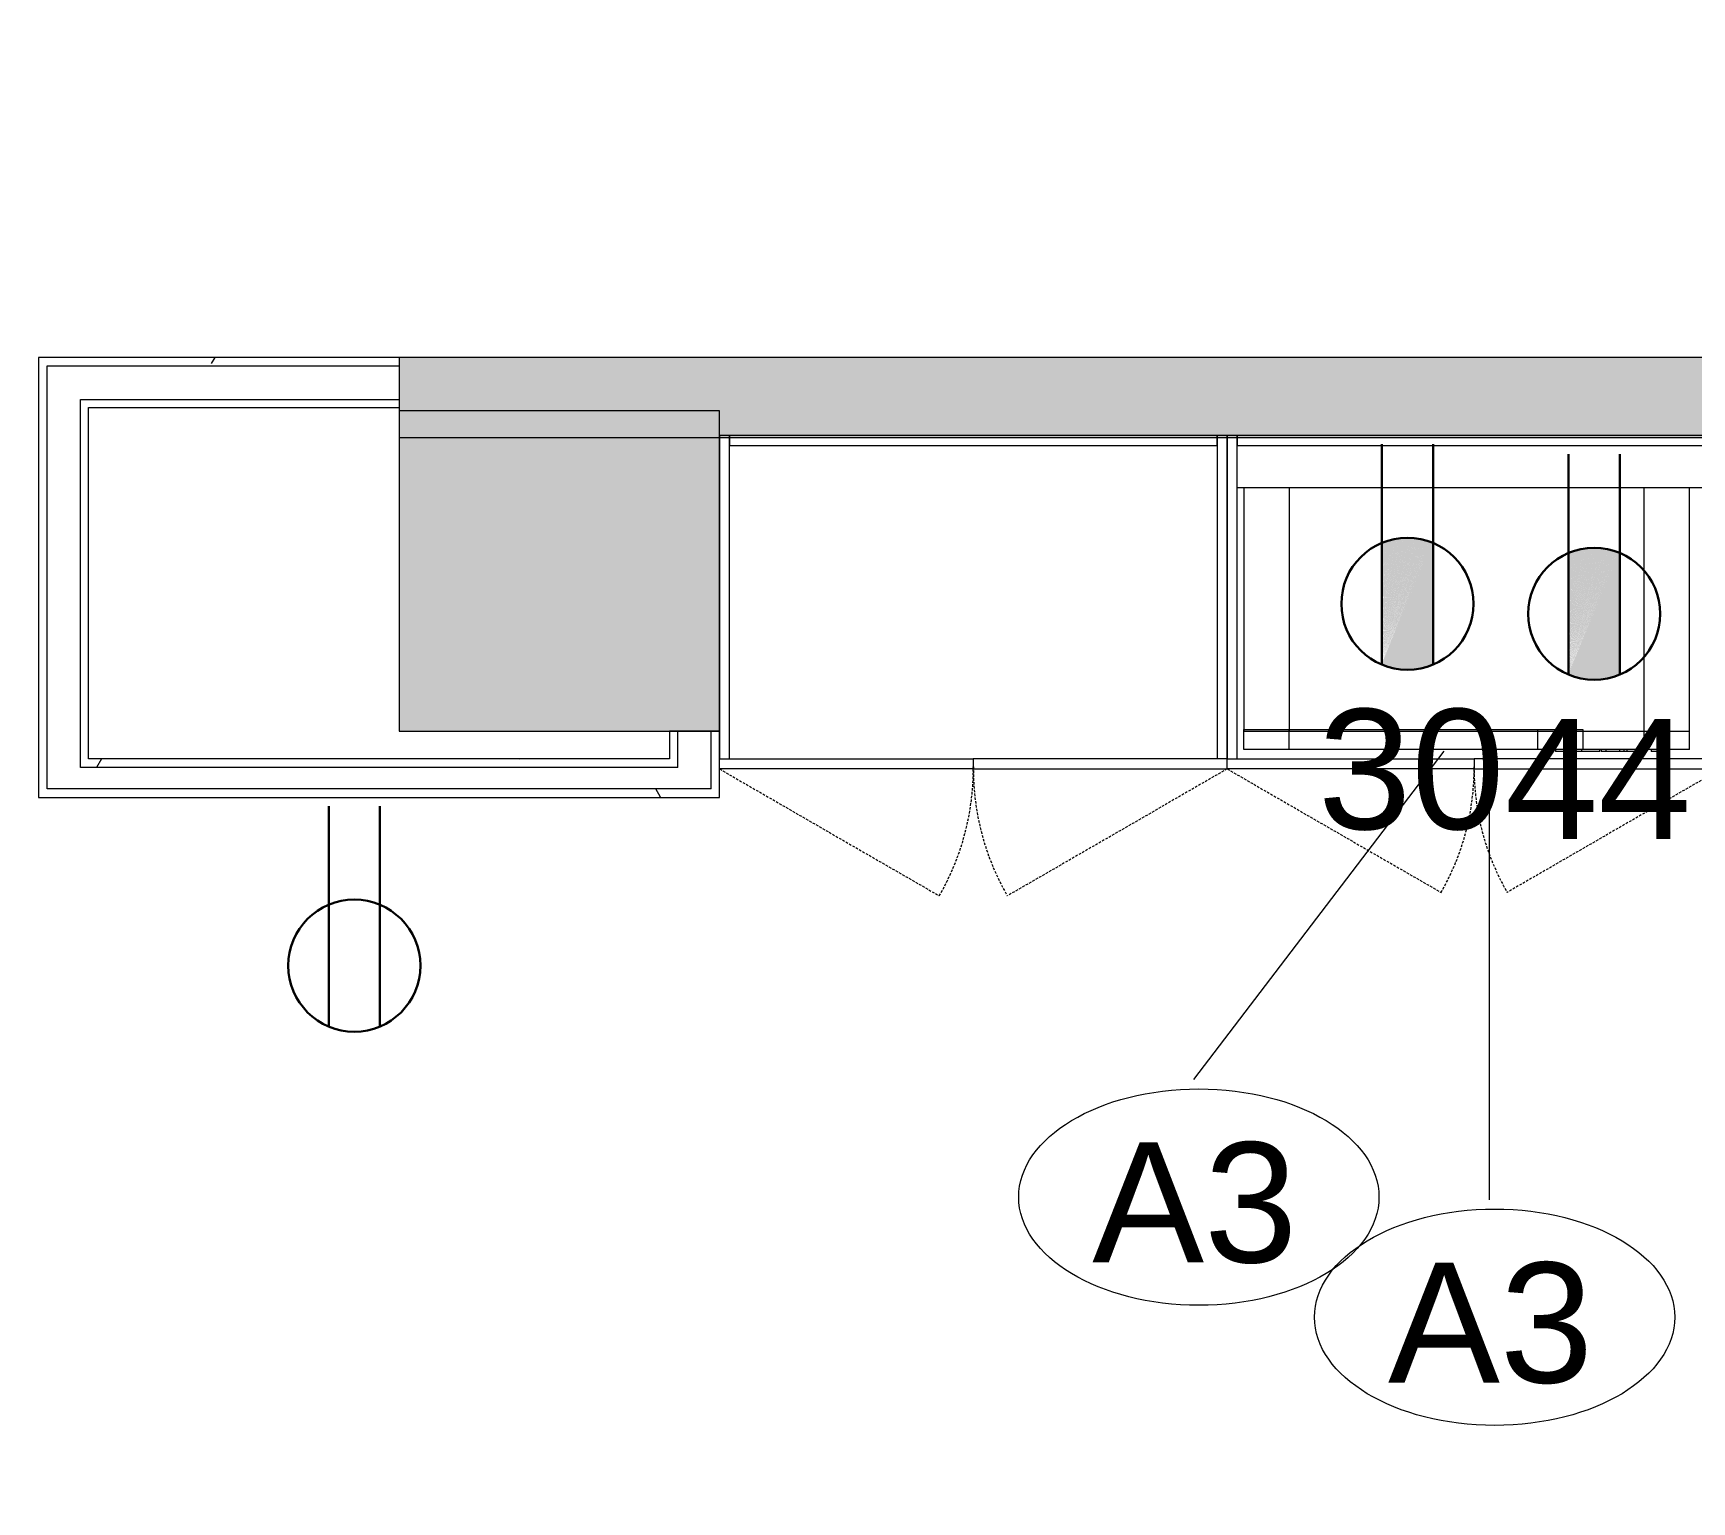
# Model space of a CAD drawing. Header units: inches. Extents: x 1180 to 3050, y -149 to 1363.
# Drawn here: x 1894.9 to 2019.2, y 294 to 404.1 of the extents above; entities that cross this region are included whole.
import ezdxf

# ---------------------------------------------------------------- set-up
doc = ezdxf.new("R2010")
doc.units = ezdxf.units.IN
doc.header["$MEASUREMENT"] = 0
doc.linetypes.add('Hidden', pattern=[0.28125, 0.1875, -0.09375])
for name, color, linetype, lineweight in [('A-ANNO-NOTE', 131, 'Continuous', 30), ('A-COLS', 52, 'Continuous', 13), ('A-WALL', 113, 'Continuous', 13), ('A-WALL-PATT', 111, 'Continuous', 13), ('I-WALL', 2, 'Continuous', 13), ('Q-CASE', 31, 'Continuous', 13), ('Q-SPCQ', 91, 'Continuous', 9), ('Q-SPCQ-IDEN', 132, 'Continuous', 9)]:
    doc.layers.add(name, color=color, linetype=linetype, lineweight=lineweight)
doc.styles.add('Arial', font='arial.ttf', dxfattribs={"height": 9})
doc.styles.add('Swis721 Lt BT', font='swissl.ttf', dxfattribs={"height": 9})
pattern_1 = [(0, (0, 0), (30.72, 7.68), [1.267, -21.773, 1.267, -21.773, -122.88]), (0, (0, 0), (30.72, 7.68), [-46.08, 1.267, -44.813, 1.267, -21.773, -53.76]), (0, (0, 0), (30.72, 7.68), [-115.2, 1.267, -14.093, 1.267, -37.133]), (120, (11.52, 3.84), (-22.011075, 22.7643), [1.267, -21.773, 1.267, -21.773, -122.88]), (120, (11.52, 3.84), (-22.011075, 22.7643), [-46.08, 1.267, -44.813, 1.267, -21.773, -53.76]), (120, (11.52, 3.84), (-22.011075, 22.7643), [-115.2, 1.267, -14.093, 1.267, -37.133]), (240, (15.36, 19.2), (-8.708925, -30.4443), [1.267, -21.773, 1.267, -21.773, -122.88]), (240, (15.36, 19.2), (-8.708925, -30.4443), [-46.08, 1.267, -44.813, 1.267, -21.773, -53.76]), (240, (15.36, 19.2), (-8.708925, -30.4443), [-115.2, 1.267, -14.093, 1.267, -37.133])]

# ---------------------------------------------------------------- blocks, each defined once
blk = doc.blocks.new('Column Set - Column Set-6509051-FIRST FLOOR POWER _ SIGNAL')
at = {"layer": 'A-COLS', "lineweight": 9}
h = blk.add_hatch(color=7, dxfattribs=at)
h.paths.add_polyline_path([(3038.48, -123.25), (3038.48, -107.25), (3019.98, -107.25), (3019.98, -123.25)], flags=0)
h.paths.add_polyline_path([(2642.36, -123.25), (2651.67, -123.25), (2651.67, -107.25), (2642.36, -107.25)], flags=0)
h.paths.add_polyline_path([(2666.36, -123.25), (2666.36, -107.25), (2655.17, -107.25), (2655.17, -123.25)], flags=0)
h.paths.add_polyline_path([(2411.67, -123.25), (2411.67, -107.25), (2402.36, -107.25), (2402.36, -123.25)], flags=0)
h.paths.add_polyline_path([(2426.36, -123.25), (2426.36, -107.25), (2415.17, -107.25), (2415.17, -123.25)], flags=0)
h.paths.add_polyline_path([(2175.17, -123.25), (2186.36, -123.25), (2186.36, -107.25), (2175.17, -107.25), (2175.17, -115.8)], flags=0)
h.paths.add_polyline_path([(2162.36, -123.25), (2171.67, -123.25), (2171.67, -107.25), (2162.36, -107.25)], flags=0)
h.paths.add_polyline_path([(1922.3, -123.25), (1931.67, -123.25), (1931.67, -107.25), (1922.3, -107.25)], flags=0)
h.paths.add_polyline_path([(1935.17, -123.25), (1946.3, -123.25), (1946.3, -107.25), (1935.17, -107.25), (1935.17, -115.84)], flags=0)
h.paths.add_polyline_path([(1586.3, -123.25), (1586.3, -107.25), (1562.3, -107.25), (1562.3, -123.25), (1566.26, -123.25)], flags=0)
h.paths.add_polyline_path([(1571.47, 54.24), (1582.78, 65.55), (1565.81, 82.52), (1554.5, 71.21), (1567.73, 57.98)], flags=0)
h.paths.add_polyline_path([(3038.48, 111.75), (3038.48, 135.75), (3019.98, 135.75), (3019.98, 111.75), (3020.29, 111.75)], flags=0)
h.paths.add_polyline_path([(2642.36, 111.75), (2666.36, 111.75), (2666.36, 117.5), (2666.31, 117.5), (2666.31, 123.5), (2666.36, 123.5), (2666.36, 135.75), (2642.36, 135.75)], flags=0)
h.paths.add_polyline_path([(2882.36, 111.75), (2906.36, 111.75), (2906.36, 116.09), (2906.29, 116.09), (2906.29, 135.75), (2882.36, 135.75), (2882.36, 117.5)], flags=0)
h.paths.add_polyline_path([(2402.36, 111.75), (2426.36, 111.75), (2426.36, 135.75), (2402.36, 135.75), (2402.36, 123.07)], flags=0)
h.paths.add_polyline_path([(2162.36, 111.75), (2186.36, 111.75), (2186.36, 135.75), (2162.36, 135.75)], flags=0)
h.paths.add_polyline_path([(1922.3, 111.75), (1946.3, 111.75), (1946.3, 135.75), (1922.3, 135.75)], flags=0)
h.paths.add_polyline_path([(1681.4, 111.75), (1705.4, 111.75), (1705.4, 135.75), (1681.4, 135.75)], flags=0)
h.paths.add_polyline_path([(1401.76, 223.95), (1413.08, 235.26), (1396.11, 252.23), (1384.79, 240.92), (1398.32, 227.38)], flags=0)
h.paths.add_polyline_path([(1206.4, 231.75), (1222.4, 231.75), (1222.4, 255.75), (1206.4, 255.75)], flags=0)
h.paths.add_polyline_path([(3038.48, 351.75), (3038.48, 375.75), (3019.98, 375.75), (3019.98, 351.75), (3020.29, 351.75)], flags=0)
h.paths.add_polyline_path([(2886.54, 351.75), (2906.29, 351.75), (2906.29, 360.9), (2906.36, 360.9), (2906.36, 366.59), (2906.29, 366.59), (2906.29, 375.75), (2882.36, 375.75), (2882.36, 351.75)], flags=0)
h.paths.add_polyline_path([(2666.31, 351.75), (2666.36, 351.75), (2666.36, 364), (2666.31, 364), (2666.31, 370), (2666.36, 370), (2666.36, 375.75), (2642.36, 375.75), (2642.36, 351.75)], flags=0)
h.paths.add_polyline_path([(2402.36, 351.75), (2426.36, 351.75), (2426.36, 375.75), (2402.36, 375.75)], flags=0)
h.paths.add_polyline_path([(2178.1, 351.75), (2186.36, 351.75), (2186.36, 373.75), (2162.36, 373.75), (2162.36, 351.75), (2169.13, 351.75)], flags=0)
h.paths.add_polyline_path([(1946.3, 351.75), (1946.3, 373.75), (1922.3, 373.75), (1922.3, 351.75)], flags=0)
h.paths.add_polyline_path([(1465.4, 351.75), (1465.4, 375.75), (1441.4, 375.75), (1441.4, 351.75)], flags=0)
h.paths.add_polyline_path([(2014.17, 433.88), (2016.66, 439.88), (2008.17, 439.88)], flags=0)
h.paths.add_polyline_path([(2016.66, 439.88), (2020.17, 439.88), (2031.14, 450.85), (2024.07, 457.92), (2011.34, 445.19), (2015.59, 440.95)], flags=0)
h.paths.add_polyline_path([(2067.91, 487.62), (2084.88, 504.59), (2077.81, 511.66), (2060.84, 494.69), (2063.67, 491.86)], flags=0)
h.paths.add_polyline_path([(2163.48, 511.88), (2186.36, 511.88), (2186.36, 535.75), (2162.36, 535.75), (2162.36, 512.6)], flags=0)
h.paths.add_polyline_path([(1930.03, 518.02), (1947, 534.99), (1939.93, 542.07), (1922.95, 525.09), (1927.2, 520.85)], flags=0)
h.paths.add_polyline_path([(2118.15, 553.34), (2129.47, 564.66), (2120.98, 573.14), (2109.67, 561.83), (2113.69, 557.8)], flags=0)
h.paths.add_polyline_path([(1983.77, 571.76), (2000.74, 588.73), (1993.67, 595.81), (1976.69, 578.83), (1978.11, 577.42)], flags=0)
h.paths.add_polyline_path([(1856.49, 591.56), (1873.46, 608.53), (1866.39, 615.6), (1849.42, 598.63), (1856.08, 591.97)], flags=0)
h.paths.add_polyline_path([(2886.54, 591.75), (2906.29, 591.75), (2906.29, 611.15), (2906.36, 611.15), (2906.36, 615.75), (2882.36, 615.75), (2882.36, 591.75)], flags=0)
h.paths.add_polyline_path([(3038.48, 591.75), (3038.48, 615.75), (3019.98, 615.75), (3019.98, 591.75), (3036.81, 591.75)], flags=0)
h.paths.add_polyline_path([(2666.36, 591.75), (2666.36, 615.75), (2642.36, 615.75), (2642.36, 591.75), (2661.13, 591.75)], flags=0)
h.paths.add_polyline_path([(2426.36, 591.75), (2426.36, 615.75), (2402.36, 615.75), (2402.36, 591.75), (2408.36, 591.75)], flags=0)
h.paths.add_polyline_path([(1684.58, 591.75), (1705.35, 591.75), (1705.35, 615.75), (1704.32, 615.75), (1704.32, 615.57), (1696.32, 615.57), (1696.32, 615.75), (1681.4, 615.75), (1681.4, 591.75)], flags=0)
h.paths.add_polyline_path([(1465.4, 591.75), (1465.4, 615.75), (1441.4, 615.75), (1441.4, 591.75), (1456.03, 591.75)], flags=0)
h.paths.add_polyline_path([(1206.4, 591.75), (1222.4, 591.75), (1222.4, 615.75), (1206.4, 615.75), (1206.4, 605)], flags=0)
h.paths.add_polyline_path([(1910.23, 645.3), (1927.2, 662.27), (1920.13, 669.34), (1903.16, 652.37)], flags=0)
h.paths.add_polyline_path([(1783.65, 664.39), (1800.63, 681.37), (1793.55, 688.44), (1776.58, 671.47)], flags=0)
h.paths.add_polyline_path([(2056.6, 665.81), (2065.08, 674.29), (2048.11, 691.26), (2039.63, 682.78), (2049.29, 673.12)], flags=0)
h.paths.add_polyline_path([(1837.39, 718.13), (1854.37, 735.11), (1847.29, 742.18), (1830.32, 725.21), (1834.57, 720.96)], flags=0)
h.paths.add_polyline_path([(1990.13, 732.28), (1998.62, 740.76), (1981.64, 757.73), (1973.16, 749.25), (1989.31, 733.09)], flags=0)
h.paths.add_polyline_path([(2163.86, 743.75), (2180.44, 743.75), (2183.07, 761.75), (2160.36, 761.75), (2160.36, 744.08)], flags=0)
h.paths.add_polyline_path([(2184.36, 743.75), (2184.36, 761.75), (2183.36, 761.75), (2183.36, 743.75)], flags=0)
h.paths.add_polyline_path([(1705.4, 831.75), (1705.4, 855.75), (1681.4, 855.75), (1681.4, 831.75)], flags=0)
h.paths.add_polyline_path([(1206.4, 831.75), (1222.4, 831.75), (1222.4, 855.75), (1206.4, 855.75)], flags=0)
h.paths.add_polyline_path([(1465.4, 831.75), (1465.4, 855.75), (1441.4, 855.75), (1441.4, 831.75)], flags=0)
h.paths.add_polyline_path([(3019.98, 853.75), (3038.48, 853.75), (3038.48, 871.75), (3043.98, 874.5), (3043.98, 877.75), (3019.98, 877.75), (3019.98, 862.5)], flags=0)
h.paths.add_polyline_path([(2882.36, 853.75), (2906.36, 853.75), (2906.36, 877.75), (2882.36, 877.75), (2882.36, 865.49)], flags=0)
h.paths.add_polyline_path([(2650.11, 853.75), (2666.36, 853.75), (2666.36, 877.75), (2642.36, 877.75), (2642.36, 853.75)], flags=0)
h.paths.add_polyline_path([(2402.36, 853.75), (2426.36, 853.75), (2426.36, 877.75), (2402.36, 877.75)], flags=0)
h.paths.add_polyline_path([(2184.36, 859.75), (2184.36, 877.75), (2160.36, 877.75), (2160.36, 859.75), (2178.1, 859.75)], flags=0)
h.paths.add_polyline_path([(1946.9, 871.75), (1946.9, 895.75), (1928.9, 895.75), (1928.9, 871.75)], flags=0)
h.paths.add_polyline_path([(1922.9, 1071.75), (1946.9, 1071.75), (1946.9, 1095.75), (1922.9, 1095.75)], flags=0)
h.paths.add_polyline_path([(1705.4, 1071.75), (1705.4, 1095.75), (1681.4, 1095.75), (1681.4, 1071.75)], flags=0)
h.paths.add_polyline_path([(1441.4, 1071.75), (1465.4, 1071.75), (1465.4, 1095.75), (1441.4, 1095.75), (1441.4, 1073.89)], flags=0)
h.paths.add_polyline_path([(1212.03, 1071.75), (1222.4, 1071.75), (1222.4, 1095.75), (1206.4, 1095.75), (1206.4, 1071.75), (1208.68, 1071.75)], flags=0)
h.paths.add_polyline_path([(1922.9, 1191.75), (1946.9, 1191.75), (1946.9, 1215.75), (1922.9, 1215.75)], flags=0)
h.paths.add_polyline_path([(1946.9, 1338.25), (1946.9, 1356.25), (1940.4, 1356.25), (1938.9, 1354.75), (1922.9, 1354.75), (1922.9, 1338.25)], flags=0)
h.paths.add_polyline_path([(1799.9, 1338.25), (1823.9, 1338.25), (1823.87, 1354.75), (1799.9, 1354.75)], flags=0)
h.paths.add_polyline_path([(1705.4, 1338.25), (1705.4, 1354.75), (1681.4, 1354.75), (1681.4, 1338.25), (1695.06, 1338.25)], flags=0)
h.paths.add_polyline_path([(1566.26, 1338.25), (1586.9, 1338.25), (1586.9, 1354.75), (1562.9, 1354.75), (1562.9, 1338.25)], flags=0)
h.paths.add_polyline_path([(1185.4, 1338.25), (1222.4, 1338.25), (1222.4, 1354.75), (1185.4, 1354.75)], flags=0)
h.paths.add_polyline_path([(1445.44, 1338.25), (1465.4, 1338.25), (1465.4, 1354.75), (1441.4, 1354.75), (1441.4, 1338.25)], flags=0)
h.paths.add_polyline_path([(1340.84, 1338.25), (1343.9, 1338.25), (1343.9, 1354.75), (1319.9, 1354.75), (1319.9, 1338.25)], flags=0)
at = {"layer": 'A-COLS', "color": 8, "lineweight": 20}
for p, q in [((1946.3, 375.75), (1922.3, 375.75)), ((1922.3, 375.75), (1922.3, 351.75)), ((1946.3, 351.75), (1946.3, 375.75)), ((1922.3, 351.75), (1946.3, 351.75))]:
    blk.add_line(p, q, dxfattribs=at)
blk = doc.blocks.new('CW Cupbd - 80_h x 24_d - 2 Doors - 5 shelves-6986181-FIRST FLOOR POWER _ SIGNAL')
at = {"layer": 'Q-CASE', "lineweight": 20}
for p, q in [((2.75, -2.36), (2, -2.36)), ((2, -2.36), (2, -26.61)), ((2.75, -26.61), (2.75, -2.36)), ((39.29, -2.36), (2.75, -2.36)), ((2.75, -2.36), (2.75, -3.11)), ((40.04, -2.36), (39.29, -2.36)), ((39.29, -2.36), (39.29, -26.61)), ((39.29, -3.11), (39.29, -2.36)), ((40.04, -26.61), (40.04, -2.36)), ((2.75, -3.11), (39.29, -3.11)), ((2, -26.61), (21.02, -26.61)), ((2, -27.36), (2, -26.61)), ((21.02, -26.61), (21.02, -27.36)), ((40.04, -26.61), (21.02, -26.61)), ((21.02, -26.61), (21.02, -27.36)), ((40.04, -27.36), (40.04, -26.61)), ((21.02, -27.36), (2, -27.36)), ((21.02, -27.36), (40.04, -27.36))]:
    blk.add_line(p, q, dxfattribs=at)
at = {"layer": 'Q-CASE', "linetype": 'Hidden', "lineweight": 9}
for p, q in [((2, -27.36), (18.47, -36.87)), ((40.04, -27.36), (23.57, -36.87))]:
    blk.add_line(p, q, dxfattribs=at)
for centre, start, end in [((2, -27.36), 330, 0.5), ((40.04, -27.36), 179.5, 210)]:
    blk.add_arc(centre, 19.02, start, end, dxfattribs=at)
blk = doc.blocks.new('CW Cupbd - 80_h x 24_d - 2 Doors - 5 shelves-7209450-FIRST FLOOR POWER _ SIGNAL')
at = {"layer": 'Q-CASE', "lineweight": 20}
for p, q in [((2.75, -2.36), (2, -2.36)), ((2, -2.36), (2, -26.61)), ((2.75, -26.61), (2.75, -2.36)), ((38.25, -2.36), (2.75, -2.36)), ((2.75, -2.36), (2.75, -3.11)), ((39, -2.36), (38.25, -2.36)), ((38.25, -2.36), (38.25, -26.61)), ((38.25, -3.11), (38.25, -2.36)), ((39, -26.61), (39, -2.36)), ((2.75, -3.11), (38.25, -3.11)), ((2, -26.61), (20.5, -26.61)), ((2, -27.36), (2, -26.61)), ((20.5, -26.61), (20.5, -27.36)), ((39, -26.61), (20.5, -26.61)), ((20.5, -26.61), (20.5, -27.36)), ((39, -27.36), (39, -26.61)), ((20.5, -27.36), (2, -27.36)), ((20.5, -27.36), (39, -27.36))]:
    blk.add_line(p, q, dxfattribs=at)
at = {"layer": 'Q-CASE', "linetype": 'Hidden', "lineweight": 9}
for p, q in [((2, -27.36), (18.02, -36.61)), ((39, -27.36), (22.97, -36.61))]:
    blk.add_line(p, q, dxfattribs=at)
for centre, start, end in [((2, -27.36), 330, 0.5), ((39, -27.36), 179.5, 210)]:
    blk.add_arc(centre, 18.5, start, end, dxfattribs=at)
blk = doc.blocks.new('A-Microwave - 1000 Watt-2_5CuFt-4748818-FIRST FLOOR POWER _ SIGNAL')
at = {"layer": 'Q-SPCQ'}
for p, q in [((-12.89, -9.13), (-12.89, -27.38)), ((17.11, -27.38), (17.11, -9.13)), ((-12.89, -27.25), (9.11, -27.25)), ((-12.89, -28.75), (-12.89, -27.25)), ((9.11, -27.25), (9.11, -28.75)), ((-12.89, -27.38), (17.11, -27.38)), ((17.11, -28.75), (17.11, -27.38)), ((9.11, -28.75), (-12.89, -28.75)), ((17.11, -28.75), (9.11, -28.75)), ((10.48, -28.75), (10.48, -28.88)), ((11.86, -28.88), (10.48, -28.88)), ((11.86, -28.75), (11.86, -28.88)), ((12.42, -28.88), (12.21, -28.88)), ((12.42, -28.75), (12.42, -28.88)), ((13.79, -28.88), (12.42, -28.88)), ((13.79, -28.88), (13.79, -28.75)), ((14.23, -28.75), (14.23, -28.88)), ((15.61, -28.88), (14.23, -28.88)), ((15.61, -28.88), (15.61, -28.75))]:
    blk.add_line(p, q, dxfattribs=at)
blk = doc.blocks.new('A-Microwave - 1000 Watt-2_5CuFt-V126-FIRST FLOOR POWER _ SIGNAL')
at = {"layer": 'Q-SPCQ'}
for p, q in [((-12.89, -9.13), (-12.89, -27.38)), ((17.11, -27.38), (17.11, -9.13)), ((-12.89, -27.25), (9.11, -27.25)), ((-12.89, -28.75), (-12.89, -27.25)), ((9.11, -27.25), (9.11, -28.75)), ((-12.89, -27.38), (17.11, -27.38)), ((17.11, -28.75), (17.11, -27.38)), ((9.11, -28.75), (-12.89, -28.75)), ((10.48, -28.75), (10.48, -28.88)), ((11.86, -28.88), (10.48, -28.88)), ((11.86, -28.75), (11.86, -28.88)), ((11.92, -28.88), (11.86, -28.88)), ((11.92, -28.88), (11.92, -28.75)), ((12.42, -28.88), (11.92, -28.88)), ((12.42, -28.75), (12.42, -28.88)), ((13.79, -28.88), (12.42, -28.88)), ((17.11, -28.75), (12.51, -28.75)), ((13.79, -28.88), (13.79, -28.75)), ((14.23, -28.75), (14.23, -28.88)), ((15.61, -28.88), (14.23, -28.88)), ((15.61, -28.88), (15.61, -28.75))]:
    blk.add_line(p, q, dxfattribs=at)
blk = doc.blocks.new('Appliance_Specialty Equipment Tag - Standard-3515593-FIRST FLOOR POWER _ SIGNAL')
at = {"layer": 'Q-SPCQ-IDEN'}
blk.add_ellipse((-0.0499, 0.0037), major_axis=(-0.1406, 0), ratio=0.600473, dxfattribs=at)

msp = doc.modelspace()

# ---------------------------------------------------------------- hatches: boundary and pattern name
at = {"layer": 'A-ANNO-NOTE', "lineweight": 9}
for points in [[(1995.93, 356.8), (1998.15, 366.24), (1998.05, 366.25), (1996.1, 357.52)], [(1995.93, 356.8), (1998.05, 366.25), (1997.95, 366.25), (1996.09, 357.52)], [(1995.93, 356.8), (1997.95, 366.25), (1997.85, 366.25), (1996.08, 357.52)], [(1995.93, 356.8), (1997.75, 366.25), (1997.65, 366.25), (1996.07, 357.52)], [(1995.93, 356.8), (1997.65, 366.25), (1997.56, 366.24), (1996.06, 357.52)], [(1995.93, 356.8), (1997.85, 366.25), (1997.75, 366.25), (1996.07, 357.52)], [(1995.93, 356.8), (1998.34, 366.23), (1998.24, 366.24), (1996.11, 357.52)], [(1995.93, 356.8), (1998.24, 366.24), (1998.15, 366.24), (1996.1, 357.52)], [(1995.93, 356.8), (1997.56, 366.24), (1997.46, 366.24), (1996.05, 357.52)], [(1995.93, 356.8), (1997.46, 366.24), (1997.36, 366.23), (1996.04, 357.52)], [(1995.93, 356.8), (1998.44, 366.22), (1998.34, 366.23), (1996.12, 357.52)], [(1995.93, 356.8), (1997.36, 366.23), (1997.26, 366.22), (1996.04, 357.52)], [(1995.93, 356.8), (1998.54, 366.2), (1998.44, 366.22), (1996.13, 357.52)], [(1995.93, 356.8), (1997.26, 366.22), (1997.16, 366.2), (1996.03, 357.52)], [(1995.93, 356.8), (1998.63, 366.19), (1998.54, 366.2), (1996.14, 357.52)], [(1995.93, 356.8), (1997.16, 366.2), (1997.07, 366.19), (1996.02, 357.52)], [(1995.93, 356.8), (1998.73, 366.17), (1998.63, 366.19), (1996.14, 357.52)], [(1995.93, 356.8), (1997.07, 366.19), (1996.97, 366.17), (1996.01, 357.52)], [(1995.93, 356.8), (1998.83, 366.15), (1998.73, 366.17), (1996.15, 357.52)], [(1995.93, 356.8), (1996.97, 366.17), (1996.87, 366.15), (1996.01, 357.52)], [(1995.93, 356.8), (1998.92, 366.13), (1998.83, 366.15), (1996.16, 357.52)], [(1995.93, 356.8), (1996.87, 366.15), (1996.78, 366.13), (1996, 357.52)], [(1995.93, 356.8), (1999.02, 366.11), (1998.92, 366.13), (1996.17, 357.52)], [(1995.93, 356.8), (1996.78, 366.13), (1996.68, 366.11), (1995.99, 357.52)], [(1995.93, 356.8), (1999.12, 366.09), (1999.02, 366.11), (1996.17, 357.52)], [(1995.93, 356.8), (1996.68, 366.11), (1996.59, 366.09), (1995.99, 357.52)], [(1995.93, 356.8), (1999.21, 366.06), (1999.12, 366.09), (1996.18, 357.52)], [(1995.93, 356.8), (1996.59, 366.09), (1996.49, 366.06), (1995.98, 357.52)], [(1995.93, 356.8), (1999.3, 366.03), (1999.21, 366.06), (1996.19, 357.52)], [(1995.93, 356.8), (1996.49, 366.06), (1996.4, 366.03), (1995.97, 357.52)], [(1995.93, 356.8), (1999.4, 366), (1999.3, 366.03), (1996.2, 357.52)], [(1995.93, 356.8), (1996.4, 366.03), (1996.3, 366), (1995.96, 357.52)], [(1995.93, 356.8), (1999.49, 365.97), (1999.4, 366), (1996.21, 357.52)], [(1995.93, 356.8), (1996.3, 366), (1996.21, 365.97), (1995.96, 357.52)], [(1995.93, 356.8), (1999.58, 365.94), (1999.49, 365.97), (1996.22, 357.52)], [(1995.93, 356.8), (1996.21, 365.97), (1996.12, 365.94), (1995.95, 357.52)], [(1995.93, 356.8), (1999.68, 365.9), (1999.58, 365.94), (1996.22, 357.52)], [(1995.93, 356.8), (1996.12, 365.94), (1996.03, 365.9), (1995.94, 357.52)], [(1995.93, 356.8), (1999.77, 365.87), (1999.68, 365.9), (1996.23, 357.52)], [(1995.93, 356.8), (1996.03, 365.9), (1995.93, 365.87), (1995.93, 357.52)], [(1999.77, 356.78), (1999.77, 365.87), (1995.93, 356.8)], [(2009.93, 356.05), (2012.15, 365.49), (2012.05, 365.5), (2010.26, 357.52)], [(2009.93, 356.05), (2012.05, 365.5), (2011.95, 365.5), (2010.25, 357.52)], [(2009.93, 356.05), (2011.95, 365.5), (2011.85, 365.5), (2010.23, 357.52)], [(2009.93, 356.05), (2011.75, 365.5), (2011.65, 365.5), (2010.2, 357.52)], [(2009.93, 356.05), (2011.65, 365.5), (2011.56, 365.49), (2010.19, 357.52)], [(2009.93, 356.05), (2011.85, 365.5), (2011.75, 365.5), (2010.22, 357.52)], [(2009.93, 356.05), (2012.34, 365.48), (2012.24, 365.49), (2010.3, 357.52)], [(2009.93, 356.05), (2012.24, 365.49), (2012.15, 365.49), (2010.28, 357.52)], [(2009.93, 356.05), (2011.56, 365.49), (2011.46, 365.49), (2010.17, 357.52)], [(2009.93, 356.05), (2011.46, 365.49), (2011.36, 365.48), (2010.16, 357.52)], [(2009.93, 356.05), (2012.44, 365.47), (2012.34, 365.48), (2010.31, 357.52)], [(2009.93, 356.05), (2011.36, 365.48), (2011.26, 365.47), (2010.14, 357.52)], [(2009.93, 356.05), (2012.54, 365.45), (2012.44, 365.47), (2010.33, 357.52)], [(2009.93, 356.05), (2011.26, 365.47), (2011.16, 365.45), (2010.13, 357.52)], [(2009.93, 356.05), (2012.63, 365.44), (2012.54, 365.45), (2010.34, 357.52)], [(2009.93, 356.05), (2011.16, 365.45), (2011.07, 365.44), (2010.11, 357.52)], [(2009.93, 356.05), (2012.73, 365.42), (2012.63, 365.44), (2010.36, 357.52)], [(2009.93, 356.05), (2011.07, 365.44), (2010.97, 365.42), (2010.1, 357.52)], [(2009.93, 356.05), (2012.83, 365.4), (2012.73, 365.42), (2010.37, 357.52)], [(2009.93, 356.05), (2010.97, 365.42), (2010.87, 365.4), (2010.08, 357.52)], [(2009.93, 356.05), (2012.92, 365.38), (2012.83, 365.4), (2010.39, 357.52)], [(2009.93, 356.05), (2010.87, 365.4), (2010.78, 365.38), (2010.07, 357.52)], [(2009.93, 356.05), (2013.02, 365.36), (2012.92, 365.38), (2010.41, 357.52)], [(2009.93, 356.05), (2010.78, 365.38), (2010.68, 365.36), (2010.05, 357.52)], [(2009.93, 356.05), (2013.12, 365.34), (2013.02, 365.36), (2010.42, 357.52)], [(2009.93, 356.05), (2010.68, 365.36), (2010.59, 365.34), (2010.04, 357.52)], [(2009.93, 356.05), (2013.21, 365.31), (2013.12, 365.34), (2010.44, 357.52)], [(2009.93, 356.05), (2010.59, 365.34), (2010.49, 365.31), (2010.02, 357.52)], [(2009.93, 356.05), (2013.3, 365.28), (2013.21, 365.31), (2010.46, 357.52)], [(2009.93, 356.05), (2010.49, 365.31), (2010.4, 365.28), (2010.01, 357.52)], [(2009.93, 356.05), (2013.4, 365.25), (2013.3, 365.28), (2010.47, 357.52)], [(2009.93, 356.05), (2010.4, 365.28), (2010.3, 365.25), (2009.99, 357.52)], [(2009.93, 356.05), (2013.49, 365.22), (2013.4, 365.25), (2010.49, 357.52)], [(2009.93, 356.05), (2010.3, 365.25), (2010.21, 365.22), (2009.98, 357.52)], [(2009.93, 356.05), (2013.58, 365.19), (2013.49, 365.22), (2010.51, 357.52)], [(2009.93, 356.05), (2010.21, 365.22), (2010.12, 365.19), (2009.96, 357.52)], [(2009.93, 356.05), (2013.68, 365.15), (2013.58, 365.19), (2010.52, 357.52)], [(2009.93, 356.05), (2010.12, 365.19), (2010.03, 365.15), (2009.95, 357.52)], [(2009.93, 356.05), (2013.77, 365.12), (2013.68, 365.15), (2010.54, 357.52)], [(2009.93, 356.05), (2010.03, 365.15), (2009.93, 365.12), (2009.93, 357.52)], [(2013.77, 356.03), (2013.77, 365.12), (2009.93, 356.05)], [(1999.68, 356.74), (1999.77, 356.78), (1995.93, 356.8)], [(1996.12, 356.71), (1999.68, 356.74), (1995.93, 356.8)], [(1999.49, 356.66), (1999.68, 356.74), (1996.12, 356.71)], [(1996.77, 356.49), (1999.49, 356.66), (1996.12, 356.71)], [(1998.44, 356.39), (1999.49, 356.66), (1996.77, 356.49)], [(1998.15, 356.37), (1998.44, 356.39), (1996.77, 356.49)], [(1997.85, 356.36), (1998.15, 356.37), (1996.77, 356.49)], [(1998.44, 356.39), (1998.64, 356.42), (1999.49, 356.66)], [(1998.64, 356.42), (1998.93, 356.48), (1999.49, 356.66)], [(2013.49, 355.91), (2013.68, 355.99), (2009.93, 356.05)], [(2013.68, 355.99), (2013.77, 356.03), (2009.93, 356.05)], [(2010.77, 355.74), (2013.49, 355.91), (2009.93, 356.05)], [(2012.44, 355.64), (2013.49, 355.91), (2010.77, 355.74)], [(2011.85, 355.61), (2012.44, 355.64), (2010.77, 355.74)], [(2012.44, 355.64), (2012.93, 355.73), (2013.49, 355.91)]]:
    msp.add_hatch(color=256, dxfattribs=at).paths.add_polyline_path(points, flags=0)
at = {"layer": 'A-WALL-PATT', "lineweight": 9}
h = msp.add_hatch(dxfattribs=at)
h.set_pattern_fill('FP_4', color=256, style=0, pattern_type=2)
h.set_pattern_definition(pattern_1)
h.paths.add_polyline_path([(1922.3, 379.12), (1922.3, 379.75), (1895.27, 379.75), (1895.27, 379.12), (1920.48, 379.12)], flags=0)
msp.add_hatch(color=7, dxfattribs=at).paths.add_polyline_path([(1922.3, 373.75), (2186.36, 373.75), (2186.36, 379.75), (1922.3, 379.75), (1922.3, 376)], flags=0)
h = msp.add_hatch(dxfattribs=at)
h.set_pattern_fill('FP_4', color=256, style=0, pattern_type=2)
h.set_pattern_definition(pattern_1)
h.paths.add_polyline_path([(1899.02, 349.04), (1942.55, 349.04), (1942.55, 349.67), (1899.02, 349.67)], flags=0)
h = msp.add_hatch(dxfattribs=at)
h.set_pattern_fill('FP_4', color=256, style=0, pattern_type=2)
h.set_pattern_definition(pattern_1)
h.paths.add_polyline_path([(1945.67, 346.79), (1945.67, 347.42), (1895.9, 347.42), (1895.91, 346.79), (1945.58, 346.79)], flags=0)

# ---------------------------------------------------------------- linework, layer by layer
at = {"layer": 'A-ANNO-NOTE'}
for p, q in [((1995.93, 373.26), (1995.93, 356.74)), ((1999.77, 373.26), (1999.77, 356.74)), ((1999.77, 373.26), (1999.77, 356.74)), ((2009.93, 372.51), (2009.93, 355.99)), ((2013.77, 372.51), (2013.77, 355.99)), ((2013.77, 372.51), (2013.77, 355.99)), ((1917.01, 346.14), (1917.01, 329.61)), ((1920.85, 346.14), (1920.85, 329.61)), ((1920.85, 346.14), (1920.85, 329.61))]:
    msp.add_line(p, q, dxfattribs=at)
at = {"layer": 'A-ANNO-NOTE', "lineweight": 9}
for p, q in [((1995.93, 365.87), (1995.93, 356.8)), ((1999.77, 356.78), (1999.77, 365.87)), ((2009.93, 365.12), (2009.93, 356.05)), ((2013.77, 356.03), (2013.77, 365.12))]:
    msp.add_line(p, q, dxfattribs=at)
at = {"layer": 'A-ANNO-NOTE'}
for centre in [(1997.85, 361.3), (2011.85, 360.55), (1918.93, 334.18)]:
    msp.add_circle(centre, 4.95, dxfattribs=at)
at = {"layer": 'A-ANNO-NOTE', "lineweight": 9}
for centre, radius, start, end in [((1997.85, 361.3), 4.95, 67.2244, 112.7756), ((2011.85, 360.55), 4.95, 67.2244, 112.7756), ((1997.87, 360.86), 4.5, 244.5156, 294.9234), ((2011.87, 360.11), 4.5, 244.5156, 294.9234)]:
    msp.add_arc(centre, radius, start, end, dxfattribs=at)
at = {"layer": 'A-WALL', "color": 55}
msp.add_line((1922.3, 379.75), (1922.3, 376), dxfattribs=at)
at = {"layer": 'A-WALL'}
for p, q in [((1895.9, 379.12), (1922.3, 379.12)), ((1895.9, 347.42), (1895.9, 379.12)), ((1898.4, 376.62), (1922.3, 376.62)), ((1898.4, 349.04), (1898.4, 376.62)), ((1943.17, 349.04), (1943.17, 351.75)), ((1945.67, 347.42), (1945.67, 351.75)), ((1943.17, 349.04), (1898.4, 349.04)), ((1945.67, 347.42), (1895.9, 347.42))]:
    msp.add_line(p, q, dxfattribs=at)
at = {"layer": 'I-WALL'}
for p, q in [((1922.3, 379.75), (1895.27, 379.75)), ((1895.27, 379.75), (1895.27, 346.79)), ((1899.02, 376), (1922.3, 376)), ((1899.02, 349.67), (1899.02, 376)), ((1942.55, 351.75), (1942.55, 349.67)), ((1946.3, 351.75), (1942.55, 351.75)), ((1946.3, 349.67), (1946.3, 351.75)), ((1942.55, 349.67), (1899.02, 349.67)), ((1946.3, 346.79), (1946.3, 348.92)), ((1895.27, 346.79), (1946.3, 346.79))]:
    msp.add_line(p, q, dxfattribs=at)
at = {"layer": 'I-WALL', "color": 8, "lineweight": 20}
for p, q in [((2342.36, 379.75), (1922.3, 379.75)), ((1922.3, 376), (1922.3, 373.75)), ((1922.3, 373.75), (2186.36, 373.75))]:
    msp.add_line(p, q, dxfattribs=at)
at = {"layer": 'I-WALL', "lineweight": 9}
msp.add_line((2020.59, 370), (1985.09, 370), dxfattribs=at)
at = {"layer": 'Q-SPCQ-IDEN'}
for p, q in [((2000.59, 350.25), (1981.81, 325.65)), ((2003.99, 350.25), (2003.99, 316.64))]:
    msp.add_line(p, q, dxfattribs=at)

# ---------------------------------------------------------------- block references
at = {"layer": 'A-COLS', "lineweight": 9}
msp.add_blockref('Column Set - Column Set-6509051-FIRST FLOOR POWER _ SIGNAL', (0, 0), dxfattribs=at)
at = {"layer": 'Q-CASE', "lineweight": 9}
for name, p in [('CW Cupbd - 80_h x 24_d - 2 Doors - 5 shelves-6986181-FIRST FLOOR POWER _ SIGNAL', (1944.3, 376.28)), ('CW Cupbd - 80_h x 24_d - 2 Doors - 5 shelves-7209450-FIRST FLOOR POWER _ SIGNAL', (1982.35, 376.28))]:
    msp.add_blockref(name, p, dxfattribs=at)
at = {"layer": 'Q-SPCQ'}
for name, p in [('A-Microwave - 1000 Watt-2_5CuFt-V126-FIRST FLOOR POWER _ SIGNAL', (1998.48, 379.12)), ('A-Microwave - 1000 Watt-2_5CuFt-4748818-FIRST FLOOR POWER _ SIGNAL', (2001.88, 379.12))]:
    msp.add_blockref(name, p, dxfattribs=at)
at = {"layer": 'Q-SPCQ-IDEN', "xscale": 95.99999999999994, "yscale": 95.99999999999994, "zscale": 95.99999999999994}
for p in [(1987.01, 316.48), (2009.18, 307.48)]:
    msp.add_blockref('Appliance_Specialty Equipment Tag - Standard-3515593-FIRST FLOOR POWER _ SIGNAL', p, dxfattribs=at)

# ---------------------------------------------------------------- texts
at = {"layer": 'A-ANNO-NOTE', "lineweight": 9, "char_height": 9, "width": 16.362, "attachment_point": 1, "style": 'Swis721 Lt BT'}
for s, insert in [('30', (1991.15, 353.41)), ('44', (2005.15, 352.66))]:
    msp.add_mtext(s, dxfattribs=dict(at, insert=insert))
at = {"layer": 'Q-SPCQ-IDEN', "char_height": 9, "width": 18.786, "attachment_point": 1, "style": 'Arial'}
for insert in [(1974.23, 320.94), (1996.4, 311.93)]:
    msp.add_mtext('A3', dxfattribs=dict(at, insert=insert))

doc.saveas('drawing.dxf')
